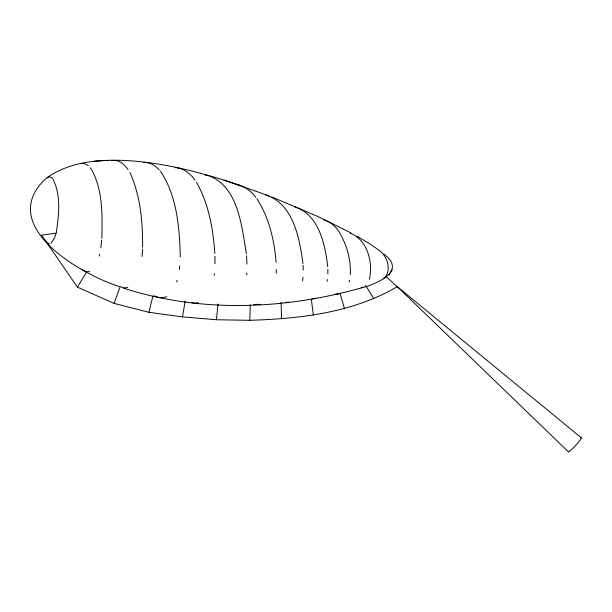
<?xml version="1.0" encoding="UTF-8"?>
<svg xmlns="http://www.w3.org/2000/svg" width="612" height="612" viewBox="0 0 612 612"><rect width="100%" height="100%" fill="white"/><g stroke="black" fill="none" stroke-linecap="round" stroke-linejoin="round"><path stroke-width="0.92" d="M246.743 274.887L246.781 273.097M246.957 264.124L246.567 255.755M142.55 249.038L142.114 256.459M142.604 247.172C142.78 221.949 140.492 195.71 129.92 172.507M47.178 177.916L48.616 176.922L49.939 176.952L52.448 178.084C61.407 194.601 58.92 215.302 56.12 233.195L41.539 235.107L77.456 287.227L114.077 303.399L148.915 312.288L182.491 316.886L216.418 319.739L249.78 320.313L250.323 304.684M302.978 277.282L302.504 280.916M303.254 269.961L303.108 265.348M179.76 265.906L179.293 269.487M180.288 256.925C179.546 227.832 177.075 195.962 160.436 171.161M214.254 275.377L214.368 273.572M214.988 263.657L214.957 256.221M101.714 240.172L100.835 247.63M101.867 238.313C102.342 214.812 103.023 188.473 90.454 167.726M327.16 281.382L327.328 279.508M327.848 273.878L327.887 269.357M276.234 273.227L276.356 269.586M216.418 319.739L218.025 304.011M350.263 274.689C351.127 260.368 347.096 245.902 340.065 233.463A83.507 38.212 -82 0 0 332.102 224.023L329.164 221.965L323.786 219.739M182.491 316.886L185.176 301.073M99.297 256.053L99.634 254.179M123.639 288.168C200.147 312.954 283.807 309.573 360.69 288.107C375.952 284.373 407.714 271.269 383.701 254.011M176.784 281.994L177.143 280.204M148.915 312.288L152.839 296.3M56.12 233.195L54.422 238.213L50.987 243.255M349.031 281.918L349.62 280.258M114.077 303.399L120.143 286.661L123.823 287.923L127.824 287.541M369.411 279.24C373.198 262.892 367.598 239.736 350.339 233.248M383.127 278.812C392.353 272.218 387.855 255.915 379.103 250.499M77.456 287.227L86.751 271.629L89.627 271.659M388.865 275.017L392.277 269.823M249.78 320.313C300.377 318.714 352.826 312.786 397.28 286.653L581.216 437.718M285.835 302.665L288.336 302.014M361.103 287.793L362.931 287.342M166.762 296.759L161.882 297.799L157.338 297.126L153.918 295.757M198.372 302.611L194.853 303.277L191.579 302.603M312.197 298.863L315.708 298.251M240.271 185.428C202.84 172.844 164.169 162.455 124.55 160.451C97.599 159.395 68.636 161.981 46.137 178.321C-4.598 225.338 80.654 274.26 119.286 286.546M81.105 163.557L83.592 163.343M111.774 160.573C118.583 159.204 124.664 164.307 128.092 169.7M260.521 304.371L253.643 304.439M108.431 160.39L93.988 161.224M143.575 162.455C149.688 161.782 155.318 165.592 159.296 169.899M205.326 175.193L207.04 175.231M175.078 167.65C183.325 167.872 190.317 173.617 194.937 180.035M235.322 184.411C243.637 185.291 250.859 190.791 255.808 197.278M207.881 175.453C238.496 185.91 241.748 226.8 246.414 253.865M265.669 195.075C293.584 203.544 299.498 238.519 302.963 263.504M84.387 163.58L88.273 165.477M295.03 206.864C319.036 214.881 325.186 244.586 327.757 266.71M49.457 243.905L45.571 241.541M86.751 271.629L84.051 270.764L82.184 269.41M224.046 180.096L268.943 195.848M271.72 196.926L317.46 216.319L350.997 232.942M357.071 236.27L370.107 244.027L378.958 250.163M386.004 276.616L397.28 286.653L568.449 451.87M256.841 198.693C269.089 217.451 274.306 240.164 276.111 262.25M196.452 182.231C208.715 203.712 213.129 228.972 214.843 253.383M365.67 285.498L373.733 298.595M344.502 308.739L340.05 293.439A63.411 30.21 -79.7 0 1 334.588 294.204M311.317 299.016L313.344 315.073M281.076 302.359L281.551 318.691M580.597 437.985A9.585 1.079 -47.2 0 1 576.336 444.756A9.585 1.079 -47.2 0 1 568.296 451.618"/></g></svg>
